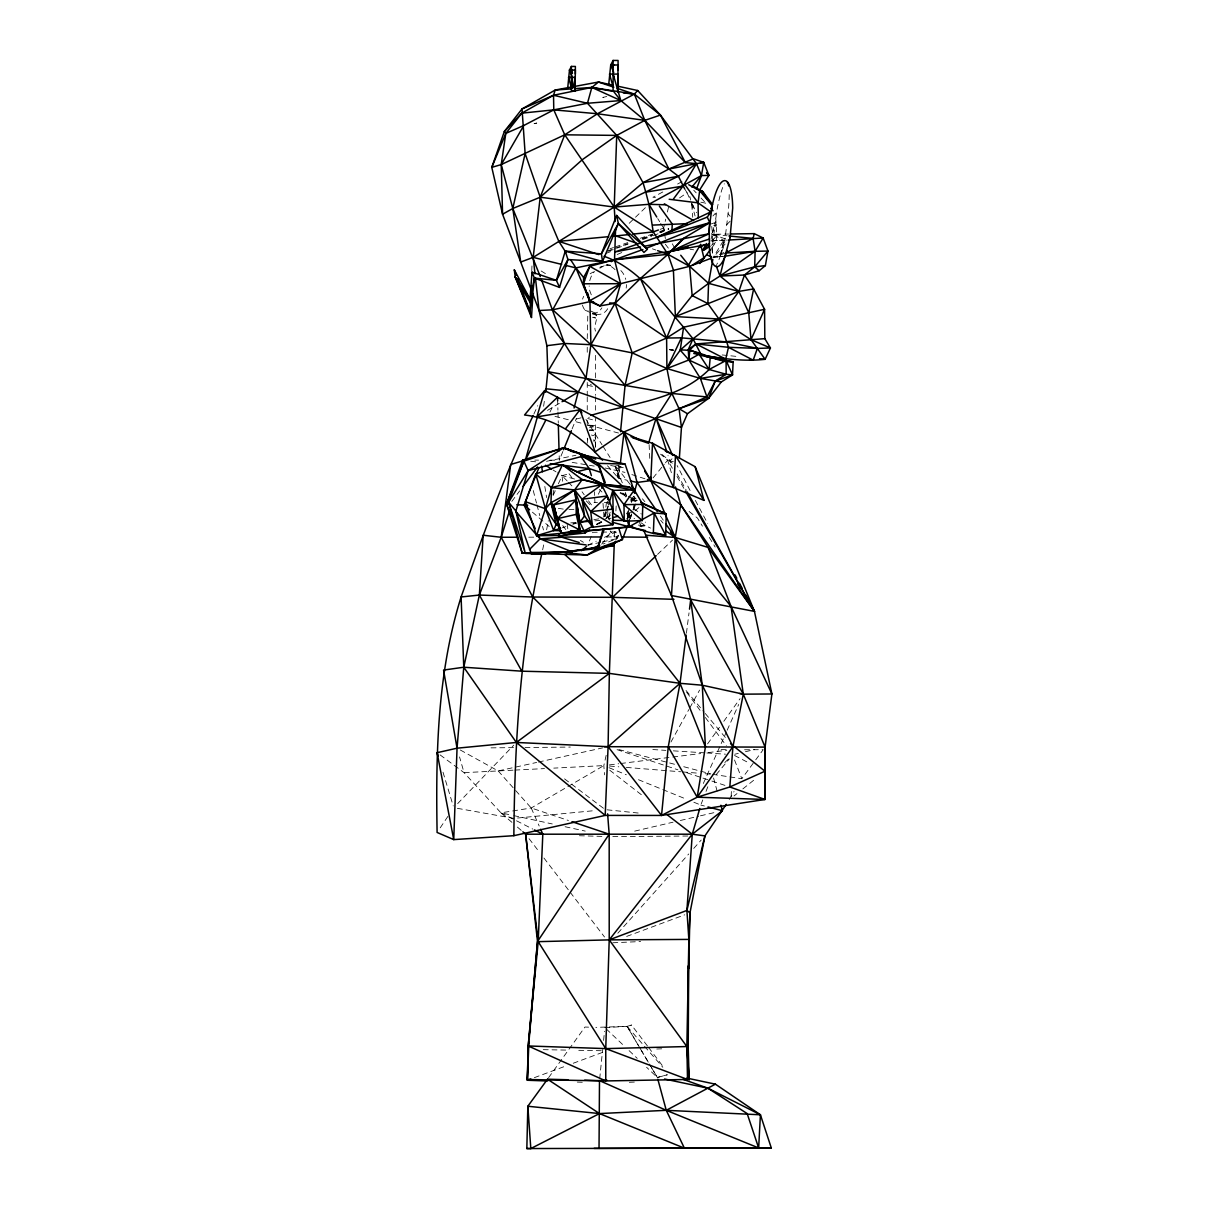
<?xml version="1.0" encoding="UTF-8"?>
<svg xmlns="http://www.w3.org/2000/svg" width="1209" height="1209" viewBox="0 0 1209 1209"><rect width="100%" height="100%" fill="white"/><g stroke="black" fill="none" stroke-linecap="round" stroke-linejoin="round"><path stroke-width="0.75" stroke-dasharray="5 3.75" d="M729.193 194.604A42.481 6 -82 0 1 728.06 213.706L724.282 245.125L718.645 260.57A42.481 6 -82 0 1 716.62 264.544M633.758 510.002L634.151 495.418M629.36 517.845L629.541 512.495M531.748 270.937L531.99 265.36M731.158 796.519L731.385 791.049M627.501 518.737L627.864 511.241M614.792 531.356L614.489 536.917L605.15 536.947M615.895 510.969L616.197 505.407M617.708 477.6L618.948 464.755M599.694 1078.806L602.656 1049.563M603.593 1040.42L604.515 1031.292M712.433 252.696A42.481 6 -82 0 1 712.721 243.825L716.62 211.802A42.481 6 -82 0 1 724.357 183.768M627.411 520.611L628.484 511.286M619.9 467.218L618.6 478.296L627.003 480.185M604.712 516.379L605.633 508.974M605.86 507.115L606.555 501.569M686.425 633.259L689.024 612.857M595.463 447.36L595.599 418.39M711.663 247.951L715.955 242.284L716.846 235.695L715.441 213.252L712.947 215.958M543.612 406.284L544.594 399.287M595.463 444.141L595.04 441.194L593.513 439.759M587.242 443.114L587.801 436.676M546.634 529.799L548.297 520.641M552.981 494.995L553.979 489.494M720.307 255.613L724.418 238.369M542.645 549.823L544.156 542.569M720.473 255.114L724.372 238.596M627.803 518.797L629.436 511.588M631.461 502.566L632.67 497.156M606.162 755.293L603.82 765.599L604.545 774.863M711.058 239.261L712.207 234.304L728.664 234.032M665.358 238.581L663.62 228.093L665.721 219.177M667.398 212.028L668.653 206.679M631.959 501.372L632.881 497.927M605.256 516.575L608.293 506.087M606.586 517.875L608.203 512.465M608.263 519.296L610.469 512.344M610.182 512.284L607.749 519.19L611.18 518.132M629.829 518.585L632.307 511.603M632.927 509.85L635.405 502.868M600.631 542.312L587.922 545.153L592.712 532.308L599.876 532.172M630.146 518.933L631.446 515.487M634.03 508.626L635.964 503.458M693.86 802.232L700.782 805.058L702.761 799.935M706.026 791.411L708.006 786.288M587.242 425.508L587.242 418.405L589.327 417.165M603.744 517.089L605.664 512.178M606.298 510.53L608.218 505.604M592.561 313.101C601.583 314.567 592.304 325.342 595.599 331.16M562.865 451.501L559.314 460.191L559.163 454.629M572.099 428.908L576.361 418.48M602.445 541.904L616.953 538.64L618.404 535.255L616.953 538.64L603.2 543.99M627.108 514.943L628.574 511.603M615.804 540.317L618.056 535.239M703.336 783.477L726.382 731.959M727.153 730.236L738.684 704.469M553.223 495.297L555.43 490.386M558.377 483.827L562.064 475.621L569.303 473.762M533.864 414.067L537.733 405.665M549.929 412.073L552.468 407.101M598.289 494.269L600.828 489.313M711.527 234.062L716.65 224.617L711.436 226.491M670.935 742.024L688.843 709.562M689.75 707.945L699.588 690.097M627.063 512.873L629.829 508.112M729.193 799.512L734.044 791.502M440.227 827.817L449.582 813.884M629.496 517.679L631.597 514.747M548.599 1077.672L584.96 1027.045L588.587 1027.151M707.567 743.883L719.476 727.304M723.813 721.289L740.044 698.681M712.585 774.334L741.827 778.702L754.643 761.292M755.716 759.841L763.196 749.686L741.434 749.776M511.815 501.403L519.658 490.914M601.689 544.201L611.663 531.068M653.056 477.903L664.315 464.226M665.434 462.866L667.685 460.13L660.537 454.161M716.257 774.516L729.375 758.904M725.098 244.067L713.144 257.547L724.901 256.263M617.799 933.212L688.752 853.962M693.739 848.401L701.205 840.059M711.935 240.923L716.846 235.695M457.652 803.607L513.749 745.182M730.13 221.232L726.73 224.632L730.145 224.602M626.61 518.903L630.161 515.366M724.811 762.531L730.236 757.272M629.209 223.302L646.286 206.83M657.53 554.387L672.536 540.075M672.038 458.816L669.726 460.871L672.491 465.767M634.997 510.772L642.78 504.41M591.292 294.83L589.856 291.067A20.145 18.588 -81.3 0 1 589.191 285.883M606.782 518.026L610.575 514.974M734.029 795.975L736.976 793.618M742.87 788.903L756.124 778.294M679.579 197.853L687.09 192.82L683.81 187.44M711.345 245.321L715.955 242.284M598.787 524.011L601.84 522.016L596.823 524.51M597.216 524.238L607.946 517.256L607.417 501.327M547.496 410.38L560.447 402.657M593.513 441.119C597.367 439.713 594.994 434.499 591.428 435.059M440.091 754.9L464.044 772.657L500.949 812.841L531.219 807.99L603.82 765.599L553.782 768.123M590.128 273.778L593.377 271.904M599.876 268.186L606.389 264.454M662.789 191.974L652.92 197.263L656.532 197.717M677.599 184.025L682.526 181.38M596.264 524.328L601.054 521.774M723.889 252.409L713.144 257.547L723.662 240.319L727.35 240.077M587.922 545.153L596.188 541.254M604.44 537.355L616.001 531.884L616.953 538.64M587.242 338.656L587.801 314.688M596.732 315.247L592.561 314.038M617.179 254.51L622.318 252.303M605.905 253.422L612.933 250.777M642.81 239.548L651.591 236.239M653.359 235.589L662.139 232.279M626.67 936.416L684.702 914.835M534.378 1077.642L566.175 1065.87M573.232 1063.255L603.246 1052.132M660.159 229.362L663.62 228.093L665.358 231.236M608.475 251.26L627.985 244.158M642.16 238.974L652.8 235.09M659.887 232.506L668.758 229.272M725.596 253.044L713.144 257.547L722.257 256.202M606.812 251.23L628.06 243.598M642.236 238.505L652.86 234.697M659.948 232.158L668.804 228.969M711.36 223.892L714.897 222.652L712.418 233.201L712.721 243.825M609.971 248.767L613.522 247.528M615.305 246.923L627.743 242.601M640.181 238.294L652.633 233.987M659.736 231.523L668.622 228.441M562.397 527.728L565.888 526.595M572.854 524.343L576.345 523.21M647.419 1045.951L631.521 1025.051L627.108 1026.396L595.825 1027.363M604.893 1027.635L627.063 1026.35L631.521 1025.051M651.666 1067.895L657.348 1077.491L667.338 1074.771L657.348 1077.491L646.588 1067.26M589.327 430.48C596.521 431.432 596.642 425.462 589.327 427.2M592.501 435.754C598.667 434.499 593.649 428.409 589.327 429.966M626.776 513.765L633.697 511.83M534.076 123.711L536.751 123.046L532.746 124.043M576.255 419.024L583.509 417.211M734.74 754.235L738.306 753.388M745.439 751.711L754.371 749.625M572.93 523.678L576.391 522.877M634.665 831.127L673.035 822.196M680.35 820.488L698.621 816.241M700.449 815.818L716.907 811.98M630.221 499.181L635.496 498.017M460.327 750.018L498.168 770.934L536.645 762.456M538.473 762.048L602.611 747.903M546.513 461.309L575.968 455.264M587.801 425.19L595.599 425.508L587.801 425.825M593.891 519.674L599.165 518.767M630.221 500.934L637.264 500.027L633.199 496.234M609.412 764.904L618.736 763.74M620.595 763.514L670.919 757.242M672.778 757.015L700.736 753.539M708.202 752.602L726.836 750.29M592.501 386.291C588.148 386.034 583.796 383.087 591.428 384.9M517.573 818.025L595.886 810.498M570.708 522.908L576.179 522.409M639.893 526.202L645.53 525.703L650.563 528.091M594.858 520.852L600.495 520.384M640.045 526.066L645.53 525.703L645.289 522.061M512.994 770.178L464.044 772.657L459.541 756.925M514.853 770.088L544.503 768.592M710.68 240.908L726.896 240.107M712.539 240.833L723.662 240.319L712.207 234.304L727.077 235.785M592.501 419.78L587.242 418.405M612.797 942.778L640.619 941.554M629.33 1082.282L634.952 1082.055M656.744 1049.004L662.29 1048.792M601.674 532.141L616.001 531.884M594.042 502.536L597.473 502.491M604.349 502.4L609.502 502.324M491.035 747.857L513.689 747.63M525.023 747.525L570.331 747.071M612.797 836.628L688.012 836.024M528.771 537.189L534.272 537.159M534.801 460.115L538.579 460.13M549.883 460.161L557.425 460.176M618.177 536.947L614.489 536.917L610.167 530.902M669.756 349.477L673.413 349.537M543.249 1049.669L565.676 1050.077M578.763 1050.319L603.049 1050.757M721.138 749.58L726.79 749.716M568.94 509.503L574.577 509.654M579.398 835.736L605.346 836.492M577.282 1082.085L582.829 1082.282M652.83 749.55L665.872 750.381M673.322 750.849L704.998 752.875M706.857 752.98L725.491 754.174M609.457 766.053L618.827 766.808M626.322 767.413L680.712 771.78M682.586 771.931L697.593 773.14M705.089 773.73L710.711 774.183M638.246 525.084L645.53 525.703L640.83 522.651M722.136 354.947L738.956 356.655M607.084 809.803L639.002 813.113M530.691 461.233L537.552 462.05M690.082 249.281L693.634 249.81M582.481 305.046A11.516 10.624 -81.3 0 0 585.111 310.199L588.012 310.653M607.704 308.718A11.516 10.624 -81.3 0 1 598.364 314.461L592.561 313.569A11.516 10.624 -81.3 0 0 601.901 307.827M558.331 508.354L563.47 509.14M669.741 349.749L673.353 350.353M572.174 462.367L594.223 466.115M605.241 468.004L624.993 472.387M610.636 465.525L623.285 467.702M457.38 808.337L513.855 818.387M669.741 349.794L673.368 350.474M700.842 202.175L705.92 203.248L708.308 205.742M511.921 822.332L500.949 812.841L511.951 815.214M513.78 815.607L552.271 823.949M565.102 826.729L585.247 831.097M673.368 461.702L669.726 460.871L659.842 452.68M554.976 416.38L569.061 419.931M700.782 805.058L704.394 805.995M618.917 749.55L674.758 764.33M683.765 766.718L710.786 773.866M576.119 421.79L581.423 423.195M588.496 425.069L618.555 433.034M574.562 479.021L562.064 475.621L557.545 472.795M616.469 465.299L623.36 467.475M631.869 474.593L645.636 478.991M617.058 749.656L677.901 769.801M686.848 772.763L701.175 777.508M702.958 778.097L710.121 780.47M711.905 781.059L726.231 785.805M498.168 770.934L531.219 807.99L568.426 820.488M712.207 234.304L727.047 239.458M652.407 248.812L655.867 250.036M592.501 317.257L595.599 318.043L592.501 316.35M631.566 498.849L637.823 501.357M609.019 767.715L626.338 774.757M638.458 779.699L686.939 799.421M631.718 498.969L636.901 501.221M590.914 311.091L598.364 314.461M585.111 310.199L591.065 312.904M620.323 492.486L637.294 500.617M500.949 812.841L532.761 829.072M734.543 755.474L748.96 762.939M620.021 493.03L625.008 495.63M631.506 499.151L636.04 501.916M541.148 270.982L545.727 273.793M553.027 469.984L556.034 471.858M580.396 540.408L583.403 542.312M626.73 513.508L634.559 518.585M633.652 508.672L641.359 514.006M564.543 778.883L603.699 808.458M609.714 770.178L642.145 795.326M689.115 511.467L697.502 518.117L702.414 526.157M532.428 512.178L549.203 526.504M517.407 827.077L522.893 831.822M672.28 463.183L669.726 460.871L668.018 455.521M606.238 1028.919L623.753 1045.573M629.103 1050.636L637.234 1058.374M599.362 489.464L601.946 492.018M567.172 480.955L562.064 475.621L562.578 481.258M568.442 482.285L572.265 486.275M586.305 500.919L591.413 506.239M693.754 190.236L696.188 192.835M701.054 198.049L705.92 203.248M607.492 465.752L617.376 476.905M640.317 1048.732L627.063 1026.35L662.819 1067.26M630.267 484.507L615.094 465.42M642.432 498.818L644.865 501.69M660.673 520.293L663.106 523.165M686.032 690.49L704.076 712.056M705.27 713.491L725.732 737.943M728.06 213.706L730.236 216.335M562.714 525.598L566.084 529.935M529.058 838.668L539.35 852.073M543.929 858.027L569.076 890.806M570.225 892.302L604.515 936.99M665.313 244.173L669.771 250.006M648.553 1047.432L663.303 1066.837M622.862 492.97L626.141 497.398M686.621 692.228L700.963 711.542M705.376 717.496L726.337 745.726M569.046 473.732L573.383 479.746M582.043 491.776L584.204 494.783M588.526 500.813L592.848 506.828M660.401 516.077L663.59 520.656M607.946 517.256L609.925 520.263M585.942 419.327L602.022 444.761M603.034 446.348L610.061 457.47M657.741 218.572L659.691 221.746M660.673 223.333L663.62 228.093M709.29 537.401L715.169 547.057M641.269 1050.319L650.729 1066.308M627.063 1026.35L657.454 1077.597M672.355 468.261L667.685 460.13L672.385 476.21M677.01 476.391L684.475 489.403M677.1 473.958L686.304 490.31M672.31 243.795L674.063 246.938M639.365 522.469L642.009 527.26M690.082 490.491L677.131 465.571M695.371 500.42L707.718 523.603M587.801 439.925L587.242 438.293M692.379 204.397L696.535 212.693M691.548 202.734L695.145 209.958M687.09 192.82L690.067 199.425M531.219 807.99L539.184 826.004M624.932 493.166L626.383 496.506M618.388 478.114L615.2 466.009L622.333 482.875M734.543 760.008L741.827 778.702M615.2 466.009L620.61 480.109M625.34 492.441L626.7 495.962M443.008 772.203L453.209 805.904M691.654 203.58L695.069 215.988M713.567 777.976L717.98 794.343M533.26 490.552L536.494 503.095M536.962 504.878L539.743 515.623M542.524 526.368L543.446 529.95M689.84 196.523L690.687 200.044M544.821 486.456L546.589 497.549M711.769 248.313L712.6 253.86M567.127 523.814L567.852 529.225M595.463 445.184L595.599 446.272M711.723 226.446L712.585 234.546M691.699 204.548L692.742 217.288M603.004 503.337L603.971 516.364M649.112 444.625L649.868 460.841M594.496 491.761L594.632 495.448M594.707 497.292L594.934 502.838M557.606 399.015L557.923 410.138M557.969 411.997L558.286 423.12M595.599 355.325L595.599 378.387M595.599 385.535L595.599 395.313M595.599 396.764L595.599 410.078M587.242 347.24L587.242 355.325M587.242 382.467L587.242 395.328M587.242 396.779L587.242 410.093M615.064 269.667A20.145 18.588 -81.3 0 0 606.676 264.756L612.479 265.632A20.145 18.588 -81.3 0 0 599.8 267.28M620.867 270.559A20.145 18.588 -81.3 0 1 625.748 279.4M626.428 284.583A20.145 18.588 -81.3 0 1 626.171 288.09M589.78 280.654A20.145 18.588 -81.3 0 1 594.541 271.466M582.602 299.107A11.516 10.624 -81.3 0 1 583.735 296.326M606.752 96.478L602.807 97.476L606.752 96.478"/><path stroke-width="1.5" d="M594.087 1148.384L599.029 1148.384L599.498 1080.619L606.963 1080.226M687.966 1059.008L688.374 965.764L688.677 968.605L689.976 912.871L704.938 835.887L726.277 804.302M533.093 415.745C504.531 474.245 482.905 535.738 461.097 596.974C437.265 673.141 435.754 753.343 437.099 832.457L453.738 839.605L513.855 835.691L605.195 815.41L661.535 815.44L764.965 799.451L765.085 747.102L771.901 693.981L754.446 611.376L695.16 466.704L652.528 443.235L631.053 436.736M602.55 460.191C582.3 437.477 555.445 418.45 524.54 415.004L544.685 390.537L624.01 432.157L650.79 480.638L675.257 537.476L690.687 599.891L743.293 694.162L765.085 747.102L764.965 799.451L697.185 797.215L661.535 815.44L608.097 746.694L609.351 673.383L614.308 542.584M522.893 831.822L525.628 834.195L692.258 834.195L704.938 835.887L686.908 910.437L688.873 939.71L686.863 1046.541L689.19 1079.909L688.208 1047.855L688.843 939.408L689.976 912.871L686.908 910.437L692.258 834.195L699.784 808.489M575.076 90.101L575.363 70.062L571.389 70.062L572.492 73.25M572.144 88.257L572.386 77.331L569.484 70.062L571.389 66.435L575.363 66.435L575.363 73.945M526.837 1148.55L771.327 1148.036L760.416 1114.789L666.265 1110.315L599.498 1113.58L530.811 1148.55L526.837 1148.55L527.834 1106.25L547.496 1079.199L567.928 1079.758M727.108 250.58L724.282 258.348A43.207 11.168 -84.4 0 1 709.441 249.084L709.215 228.32L712.116 206.316A43.207 11.168 -84.4 0 1 724.977 180.64A43.207 11.168 -84.4 0 1 732.699 208.054L730.055 237.705M679.367 458.135L681.453 427.457L679.065 408.687L671.887 393.439L666.915 368.549L666.612 338.036L675.393 316.592L692.153 295.585L708.565 283.359L719.975 276.045L744.472 275.017L759.176 270.74L765.373 265.617L767.957 251.049L763.136 238.007L754.265 233.624L753.101 238.415L755.096 251.321L754.703 266.841L744.472 275.017L738.88 291.399L718.947 319.01L693.014 338.792L680.244 350.126L666.915 368.549L625.083 385.444L547.783 371.662L546.876 345.698L539.063 310.517L535.406 277.541M513.855 835.691C514.717 741.041 520.233 645.893 541.874 553.45M561.127 530.706L553.677 530.555L545.425 508.717L535.738 473.928L551.516 487.665L582.209 479.595L601.614 484.749L612.842 490.355L613.114 512.918L624.252 521.26L642.311 520.535L642.78 504.41L634.302 489.947L629.058 486.864L603.367 484.356L582.209 479.595L562.457 464.845L535.738 473.928L525.522 501.72L536.554 535.693L562.306 535.496L585.035 532.988L589.614 529.995M720.912 805.254L722.377 810.71L692.258 834.195L609.215 939.877L605.754 1048.611L605.754 1080.937L687.513 1079.456L686.863 1046.541L609.215 939.877L609.185 834.195L607.598 813.808M629.3 519.643L629.073 526.776L653.328 533.486L665.675 535.27L666.219 513.961L640.679 502.249M673.942 599.332L612.51 597.322L532.746 597.019L479.353 595.055L461.097 596.974L463.772 667.232L457.047 748.19L453.738 839.605L437.099 752.693L457.047 748.19L516.364 742.462L608.097 746.694L765.085 747.102M574.063 407.992L578.25 392.048L586.048 377.979L590.899 344.701L589.947 301.63L583.388 283.798L583.615 277.511L589.735 266.297L614.52 259.784L642.886 249.522M615.139 221.519L614.202 207.071L616.726 135.408L587.468 103.279L553.526 95.254L522.031 108.946L504.334 131.524L491.791 167.371L502.566 214.235L531.219 289.737M705.86 355.809L725.732 359.133L728.468 347.3L718.947 319.01L707.854 303.565L708.565 283.359L712.811 259.391M533.018 293.485L531.492 317.499L530.041 311.831L530.419 302.537M530.585 298.819L531.129 285.808M547.677 1080.997L527.32 1080.257L528.212 1045.966L538.186 941.66L542.811 834.195L540.635 829.283M686.183 635.103L680.017 683.312L608.097 746.694L605.195 815.41L516.364 742.462L463.772 667.232L479.353 595.055L483.177 535.239L501.206 537.28L517.739 537.219M653.328 533.486L654.19 512.994L642.1 505.604M643.762 530.449L671.463 595.523L754.446 611.376L680.727 504.818L650.79 480.638L652.528 443.235L673.64 487.59L703.925 500.36L695.16 466.704M545.561 392.305L546.06 388.799L578.25 392.048L681.453 427.457L687.468 413.735L708.701 398.26L721.274 381.984L732.518 374.896L733.138 361.869C714.323 362.504 698.439 348.645 680.244 350.126L683.584 327.216C660.673 300.542 638.488 268.307 604.077 256.323M671.902 231.357L672.264 224.043L659.373 206.195M547.496 1079.199L599.498 1113.58L684.4 1148.172L758.663 1147.961L760.416 1114.789L715.411 1084.171L686.833 1078.096M665.388 451.093L675.499 455.748L673.64 487.59L647.359 479.535M565.207 265.27L575.892 267.899L614.52 259.784L670.889 251.23L709.078 233.775L709.774 222.713L707.28 217.091L711.224 211.711L656.804 237.327L615.033 251.94L640.558 246.999M615.608 228.743L614.52 259.784L620.595 283.692L615.064 303.278L590.899 344.701L564.467 343.462L546.876 345.698M559.54 287.41L567.928 259.542L602.535 261.507L601.387 253.86L616.666 215.414L618.343 223.574L601.387 253.86L565.268 251.094L567.928 259.542L556.412 280.352L534.438 278.1L531.492 304.744L530.041 299.076L531.99 272.131L556.412 280.352L559.54 287.41L534.438 278.1L531.99 272.131M567.686 88.272L569.484 70.062L572.431 70.198M608.701 84.706L610.726 64.999L613.099 60.45L618.071 60.45L618.071 69.85M620.534 431.628L625.083 385.444L632.201 352.877L615.064 303.278L640.422 278.508L667.988 254.313L683.327 238.445L709.774 222.713L656.804 237.327L707.28 217.091M528.938 1041.946L527.32 1080.257L530.857 1078.942M529.255 1038.229L537.506 941.509L525.628 834.195L538.186 941.66L605.754 1048.611L687.513 1079.456M590.763 415.412C630.811 403.065 678.204 400.466 709.124 369.486L710.257 357.169L726.095 360.494L732.518 374.896L726.156 374.276L715.214 381.137L708.701 398.26L706.948 396.96L700.374 378.402L688.873 359.98L689.855 349.809L695.976 343.915L764.829 338.656L770.435 347.98L765.131 359.315C741.132 361.975 717.254 357.985 693.754 353.481M661.535 815.44L668.245 746.89L680.017 683.312L612.51 597.322L564.905 554.674M546.06 388.799L547.783 371.662L564.467 343.462L541.617 280.095M534.438 278.1L530.041 299.076L514.309 269.864L515.215 277.073L530.041 311.831L531.839 295.253M724.841 256.822L730.115 237.372M534.998 273.869L533.169 257.381L540.211 197.203L564.724 134.804L597.442 113.752L634.362 94.106L637.687 90.509L660.446 115.082L696.475 163.683L701.447 175.562L696.49 189.148M620.338 463.531L624.01 432.157L640.74 440.469M689.508 609.155L690.687 599.891L702.278 685.216L705.406 746.89L697.185 797.215L729.813 786.983L764.965 771.221L730.538 743.686M698.318 217.756L698.061 202.855L699.679 190.69L688.767 184.765M660.446 115.082L634.362 94.106L591.836 87.441L553.526 95.254L521.774 113.162L505.8 133.413L501.236 164.575L502.566 214.235L512.797 208.492L540.211 197.203L582.406 159.618L616.726 135.408L644.775 120.371L660.446 115.082L685.367 162.595L696.475 163.683L703.729 162.384L708.882 175.396L699.255 190.584M675.514 486.94L680.727 504.818L675.257 537.476L671.463 595.523L702.278 685.216L732.956 746.558L729.813 786.983L764.965 799.451M685.367 162.595L644.775 120.371L620.791 100.559L587.468 103.279L553.782 109.868L523.829 125.479L501.236 164.575L512.797 208.492L520.731 262.036L533.169 257.381L614.202 207.071L643.037 182.695L668.894 169.018L693.392 158.787L703.729 162.384L701.447 175.562L691.88 187.063M680.727 504.818L708.126 547.435L731.067 606.48L743.293 694.162L732.956 746.558L697.185 797.215L668.245 746.89M759.524 358.741L765.131 359.315L751.001 339.669L748.749 312.738L753.615 288.936L744.472 275.017M612.721 85.114L598.455 82.031L555.188 90.04L522.031 108.946L525.129 153.558L512.797 208.492L540.317 276.589M764.829 338.656L764.572 309.308L748.749 312.738L738.88 291.399L719.975 276.045L724.901 256.263L755.096 251.321L767.957 251.049L754.703 266.841L719.975 276.045L716.242 265.965M634.272 492.773L637.067 482.436L624.01 432.157L595.145 451.834L579.912 409.806L536.902 416.878L544.685 390.537M587.468 103.279L591.836 87.441L598.455 82.031L613.84 87.214M537.264 417.286L525.386 460.1L545.697 420.354M585.035 532.988L579.836 522.076L576.134 499.785L553.662 504.878L561.112 533.275L553.662 504.878L550.956 502.702L559.132 526.882L553.662 504.878L574.607 489.917L579.836 529.98L561.112 533.275L559.132 526.882L556.095 524.222L545.425 508.717L551.516 487.665L562.457 464.845L603.367 484.356L574.607 489.917L551.516 487.665L550.956 502.702L556.095 524.222L553.677 530.555L536.554 535.693L545.425 508.717L550.956 502.702L574.607 489.917L582.209 479.595M608.792 504.349L612.842 490.355L634.302 489.947L623.98 504.637L624.252 521.26L612.842 490.355L623.98 504.637L642.311 520.535M603.351 528.681L597.442 548.508L587.106 555.052L522.167 553.178L506.511 503.972L522.651 460.13L563.742 447.738L595.674 459.088M556.412 280.352L565.268 251.094L602.535 261.507L618.343 223.574L647.359 249.311L643.944 252.439L618.343 223.574M586.093 456.503L563.742 447.738L528.121 470.603L515.895 510.999L525.069 552.513L508.611 502.249L523.86 461.158L563.742 447.738L585.398 455.491L625.083 464.075L634.937 493.181M509.639 510.364L501.206 537.28L479.353 595.055L521.82 671.191L609.351 673.383L680.017 683.312L702.278 685.216L743.293 694.162L771.901 693.981L731.067 606.48L670.406 531.748M604.122 529.527L597.442 548.508L563.515 552.226L531.401 554.1L515.895 510.999L508.611 502.249L528.121 470.603L585.398 455.491L597.987 463.349L622.363 486.124M749.489 359.693L753.192 360.161L757.378 348.404L770.435 347.98L751.001 339.669L718.947 319.01L675.393 316.592L673.398 269.909L667.988 254.313L653.223 231.901L614.202 207.071L564.724 134.804L553.782 109.868L553.526 95.254L555.188 90.04L571.676 88.877M532.519 293.213L539.063 310.517L552.679 309.791L589.947 301.63L583.388 283.798L589.735 266.297L620.595 283.692L689.614 266.312L711.466 258.182M627.562 525.809L622.393 539.562L587.106 555.052L563.515 552.226L530.57 552.468M535.285 528.696L524.041 505.014L538.957 467.551M522.651 460.13L523.86 461.158L506.511 503.972L511.105 515.926M563.575 449.763L571.389 430.646M523.829 125.479L505.8 133.413L491.791 167.371L501.236 164.575L564.724 134.804L616.726 135.408L668.894 169.018L678.4 176.242L684.642 188.785M705.965 356.685L733.138 361.869L726.095 360.494L726.156 374.276L709.124 369.486L688.873 359.98L688.269 349.688L693.014 338.792L683.584 327.216L666.612 338.036L632.201 352.877L590.899 344.701L552.679 309.791L575.892 267.899L570.86 260.086M512.359 490.642L506.511 503.972L508.611 502.249L522.167 553.178L545.909 553.677M599.09 548.856L613.537 545.395L615.049 542.01M751.001 339.669L764.572 309.308L753.615 288.936L738.88 291.399L675.393 316.592M688.269 349.688L695.976 343.915L728.468 347.3L757.378 348.404L726.76 341.951L681.377 337.84L666.915 368.549L632.201 352.877M579.232 523.285L584.536 515.865L582.028 499.211L574.607 489.917L579.836 522.076L589.221 521.306M604.273 546.664L613.537 545.395L614.913 542.69M623.723 432.036L706.948 396.96L715.214 381.137L732.518 374.896M702.988 249.81L706.404 243.508M688.934 264.423L700.646 244.324L703.88 257.789L699.86 263.547M673.368 199.107L682.994 186.08L696.475 163.683L668.894 169.018L644.775 120.371L634.362 94.106L617.27 88.363M719.975 276.045L755.096 251.321L763.136 238.007L728.695 240.032M706.948 396.96L671.887 393.439L656.079 418.102L648.538 443.325L632.655 437.794M688.208 1047.855L686.863 1046.541L605.754 1048.611L528.212 1045.966L605.754 1080.937L527.396 1079.501L528.212 1045.966L537.506 941.509L609.185 834.195L571.978 821.682M523.029 486.426L537.612 466.946M703.079 259.285L710.59 249.371M565.736 428.47L579.912 409.806L581.922 412.979M671.025 250.626L667.988 254.313L614.52 259.784L611.27 261.658M583.388 283.798L620.595 283.692L599.891 305.922L589.947 301.63L575.892 267.899L583.615 277.511L584.521 280.956M703.351 250.067L709.487 243.538M557.425 518.646L576.134 499.785L579.836 529.98L557.425 518.646L576.225 514.369L576.134 499.785M529.497 549.475L540.091 538.836L561.777 537.249L579.217 542.524M709.184 244.158L670.889 251.23L684.339 238.052M708.534 214.341L711.224 211.711M536.902 416.878L557.561 397.156L557.651 400.874M612.51 597.322L656.17 555.687M574.607 489.917L584.536 515.865L592.622 527.23L590.733 511.634L607.25 496.007L601.614 484.749L582.028 499.211L592.622 527.23L612.903 524.751L612.525 509.17L607.25 496.007L582.028 499.211L590.733 511.634L612.903 524.751L612.207 521.17M581.363 550.699L586.607 546.272M516.364 742.462L609.351 673.383L532.746 597.019L501.206 537.28L510.682 464.498L523.754 460.584M525.129 153.558L540.211 197.203L614.202 207.071L678.4 176.242L696.475 163.683M703.668 250.369L709.819 246.319M692.122 265.3L703.88 257.789M699.996 247.316L704.575 244.566M562.064 401.69L578.25 392.048L547.783 371.662M614.202 207.071L648.916 204.306L701.447 175.562L708.882 175.396L706.661 172.6M721.274 381.984L700.374 378.402L666.915 368.549L688.873 359.98L699.074 354.222L709.124 369.486L726.095 360.494M620.595 283.692L590.143 300.467L599.891 305.922L615.064 303.278L666.612 338.036L681.377 337.84M642.07 503.473L666.219 513.961L654.19 512.994L629.073 526.776L536.554 535.693M593.06 526.036L583.463 531.144L562.306 535.496M584.642 1080.211L599.498 1080.619L666.265 1110.315L715.411 1084.171M709.774 222.713L646.422 248.238M589.448 549.339L599.77 545.335M538.186 941.66L609.215 939.877L686.908 910.437M632.791 234.138L653.223 231.901L658.421 229.997M708.701 398.26L679.065 408.687L687.468 413.735M553.677 530.555L560.644 528.288M670.889 251.23L708.927 239.231M612.918 517.648L618.116 516.198M576.542 471.888L589.206 468.608L601.221 472.523M666.265 1110.315L758.663 1147.961L771.327 1148.036L684.4 1148.172L666.265 1110.315L657.817 1079.214M670.889 251.457L688.389 247.256M683.584 327.216L748.749 312.738M644.201 246.288L709.078 233.775M616.726 135.408L643.037 182.695L678.4 176.242M579.836 522.076L588.617 520.58M643.037 182.695L645.787 192.14L682.994 186.08M700.374 378.402L726.156 374.276M525.522 553.465L563.515 552.226L599.468 547.118L597.442 548.508L622.393 539.562L618.555 527.517M522.167 553.178L563.515 552.226L598.712 547.42M630.357 480.94L637.067 482.436L650.79 480.638L650.623 477.041M604.742 546.468L613.537 545.395M765.373 265.617L754.703 266.841L759.176 270.74M590.733 511.634L612.525 509.17M612.389 236.314L629.073 234.546M608.686 236.662L558.815 241.347L540.211 197.203M700.51 162.686L703.729 162.384M632.367 526.852L583.463 531.144L570.436 530.887M575.348 88.605L591.836 87.441L612.132 91.219M632.73 526.535L629.073 526.776L613.114 522.469M755.096 251.321L725.596 253.044L753.101 238.415L728.936 235.982M652.633 225.101L687.211 223.635M730.493 234.002L754.265 233.624M623.98 504.637L642.78 504.41M604.319 746.739L608.097 746.694M558.392 537.083L601.402 536.962M599.029 1148.384L684.702 1148.097M609.215 939.877L688.843 939.408M613.099 64.999L618.071 64.999L617.663 92.247L617.89 74.081L609.487 74.081L612.495 84.706M621.864 536.992L647.646 537.219M613.159 520.278L627.411 520.611L629.073 526.776L645.546 530.6M625.083 464.075L597.987 463.349L580.864 455.551M665.418 204.789L648.916 204.306L645.787 192.14M516.802 504.712L527.728 505.286M613.749 72.555L610.726 64.999L614.399 65.15M593.528 301.872L589.947 301.63L587.68 293.016M609.684 302.93L615.064 303.278M521.82 671.191L463.772 667.232L443.567 670.073L457.047 748.19M601.901 488.466L601.614 484.749L629.058 486.864M646.407 535.239L675.257 537.476L708.126 547.435L754.446 611.376L750.033 603.095M599.498 1113.58L527.834 1106.25L530.811 1148.55M623.239 92.866L634.362 94.106M669.166 199.273L698.061 202.855L711.179 212.104L712.056 205.53L699.679 190.69L702.686 191.49L712.585 204.517M550.261 463.636L589.206 468.608L591.413 475.605M563.515 552.226L566.991 552.679M586.093 544.911L540.091 538.836L515.669 511.286M644.775 120.371L597.442 113.752L553.782 109.868L521.774 113.162L504.334 131.524L505.8 133.413M571.207 86.897L568.502 77.331L575.227 77.331L575.227 91.295L571.389 90.69L571.389 66.435M601.614 484.749L634.302 489.947M671.887 393.439L625.083 385.444L590.899 344.701M739.576 693.528L743.293 694.162M701.054 355.491L708.414 356.821M664.572 1079.017L707.885 1088.176L760.416 1114.789M618.071 86.262L637.687 90.509M654.689 532.716L665.675 535.27L654.19 512.994M533.169 257.381L561.641 264.393M707.99 806.947L722.377 810.71M738.88 291.399L708.565 283.359L689.614 266.312L680.727 255.235M598.848 254.6L558.815 241.347L565.842 252.273M525.522 501.72L545.425 508.717M616.076 235.967L636.841 243.311M657.605 250.641L667.988 254.313L689.614 266.312L692.153 295.585L707.854 303.565M683.13 1079.35L707.885 1088.176L747.162 1113.58L758.663 1147.961M640.951 502.612L644.065 503.866M572.325 551.954L540.091 538.836L538.489 535.451M706.691 254.827L711.527 256.867M574.88 452.483L563.742 447.738L572.295 451.637M689.855 349.809L701.129 354.645L693.014 338.792M591.836 87.441L620.791 100.559L613.099 74.081L614.021 77.708M562.457 464.845L603.367 484.356M534.438 829.918L542.811 834.195M695.976 343.915L725.732 359.133M728.468 347.3L753.192 360.161M692.953 186.065L702.686 191.49L707.235 199.273M664.3 203.792L693.543 220.552M581.197 455.461L599.785 466.795M545.501 465.269L551.531 469.032M666.008 531.068L675.257 537.476L665.721 523.724M667.202 814.76L692.258 834.195M623.406 407.267L586.048 377.979L564.467 343.462L539.063 310.517M524.041 505.014L529.633 509.79M558.981 534.862L561.777 537.249M610.726 64.999L613.159 67.417M569.484 70.062L572.084 72.661M710.68 208.25L713.053 210.759M616.666 215.414L647.359 249.311M680.244 350.126L688.873 359.98M706.555 172.66L708.882 175.396M631.491 485.927L635.133 490.234M620.791 100.559L613.099 90.766L613.099 60.45M685.639 185.672L698.061 202.855M637.067 482.436L657.228 511.483M580.607 455.929L589.206 468.608M531.492 317.499L515.215 277.073L530.041 299.076M644.699 471.208L650.79 480.638M675.499 455.748L703.925 500.36M656.759 217L648.916 204.306L653.223 231.901M737.747 584.038L740.694 588.859M743.641 593.679L747.57 600.117M749.535 603.336L754.446 611.376L687.226 491.942M515.215 277.073L531.492 304.744M685.412 491.035L754.446 611.376M735.042 574.94L736.81 578.25M739.455 583.222L742.099 588.194M745.621 594.813L748.265 599.785M523.86 461.158L528.121 470.603M672.612 455.4L656.079 418.102L666.884 451.954M640.422 278.508L666.612 338.036M680.017 683.312L705.406 746.89M605.271 482.633L597.987 463.349L605.271 486.018M514.309 269.864L516.273 275.108M517.588 278.599L530.041 311.831M437.099 752.693L438.172 756.229M702.686 191.49L703.608 194.861M575.227 91.295L571.389 77.331L572.31 80.973M576.225 514.369L579.836 529.98M607.25 496.007L607.961 499.604M541.572 466.145L542.463 471.691M558.331 424.963L559.057 450.912M726.73 181.577A42.481 6 -82 0 1 728.679 185.944"/></g></svg>
